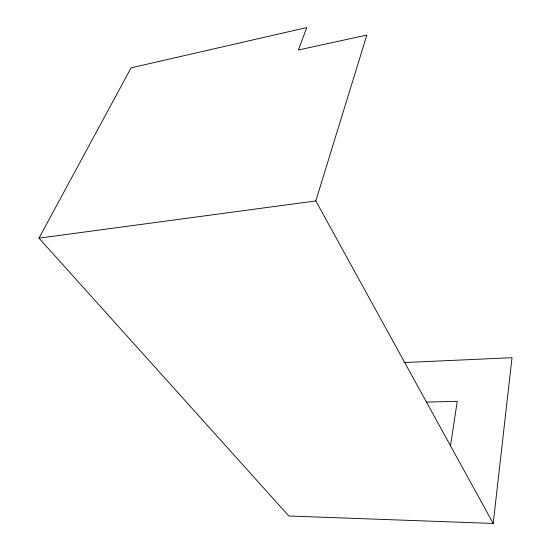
<?xml version="1.0" encoding="UTF-8"?>
<svg xmlns="http://www.w3.org/2000/svg" width="551" height="551" viewBox="0 0 551 551"><rect width="100%" height="100%" fill="white"/><g stroke="black" fill="none" stroke-linecap="round" stroke-linejoin="round"><path stroke-width="0.83" d="M493.2 523.45L315.819 200.929L366.863 35.064L298.373 50.003L306.797 27.55L131.076 67.842L38.983 238.149L288.855 516.011L493.2 523.45L512.017 357.709L403.945 362.565M450.463 446.041L457.247 401.307L426.495 402.058M38.983 238.149L315.819 200.929"/></g></svg>
